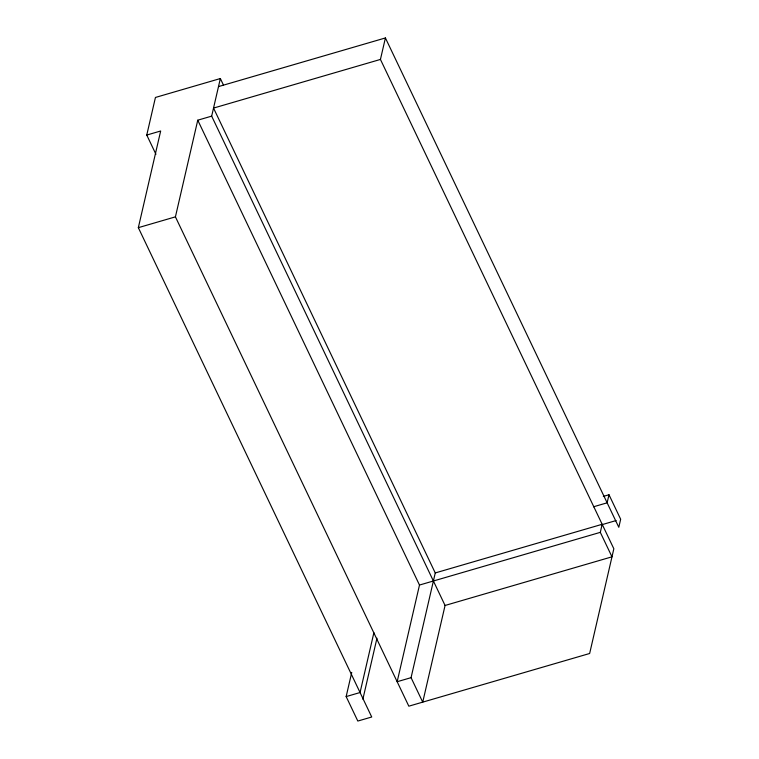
<?xml version="1.0" encoding="UTF-8"?>
<svg xmlns="http://www.w3.org/2000/svg" width="759" height="759" viewBox="0 0 759 759"><rect width="100%" height="100%" fill="white"/><g stroke="black" fill="none" stroke-linecap="round" stroke-linejoin="round"><path stroke-width="1.14" d="M155.937 154.286L146.762 135.055L155.443 97.456L220.357 78.538L223.412 84.951M351.74 672.417L346.151 696.582L357.821 721.05L371.73 716.999L138.337 227.662L160.671 130.994L146.762 135.055M218.497 86.592L385.411 37.95L380.439 59.43L613.841 548.766L589.648 653.49L408.826 706.183L175.424 216.856L197.757 120.188L211.666 116.136L220.357 78.538M373.893 632.683L360.06 692.531L346.151 696.582M362.878 699.181L376.967 638.196M197.757 120.188L419.49 585.047L397.156 681.715L411.065 677.664L435.258 572.941L213.535 108.082L380.439 59.43M211.666 116.136L445.068 605.464L422.735 702.132L411.065 677.664M445.068 605.464L611.982 556.821L600.312 532.353L602.172 524.298L435.258 572.941M603.32 496.414L608.993 494.754L607.134 502.819L593.51 506.784M138.337 227.662L175.424 216.856M601.365 524.849L616.128 520.551M419.49 585.047L600.312 532.353M608.993 494.754L620.663 519.222L618.803 527.277L385.411 37.95"/></g></svg>
